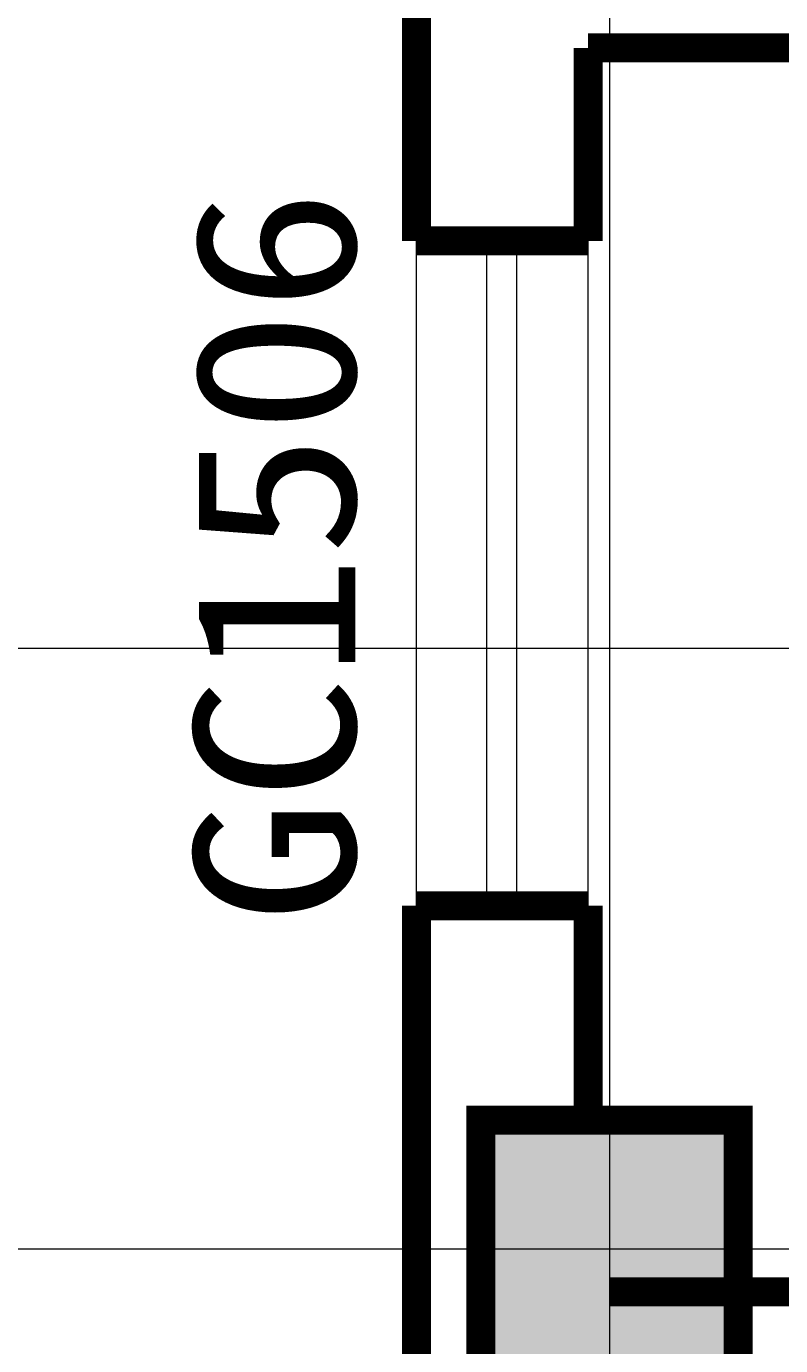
# Model space of a CAD drawing. Extents: x -307567 to 704339, y -10277 to 165507.
# Drawn here: x -74487 to -72729, y 110555 to 113630 of the extents above; entities that cross this region are included whole.
import ezdxf
from ezdxf.enums import TextEntityAlignment as Align

# ---------------------------------------------------------------- set-up
doc = ezdxf.new("R2010")
doc.units = 0
doc.header["$MEASUREMENT"] = 0
doc.layers.add('我的', color=255, linetype='CONTINUOUS', lineweight=0)
doc.styles.get("Standard").update_dxf_attribs({"font": 'txt', "height": 3})

msp = doc.modelspace()

# ---------------------------------------------------------------- linework, layer by layer
at = {"layer": '我的', "color": 0}
for p, q in [((-73128.06421, 147990.48999), (-73128.06421, 95170.08149)), ((-73578.06196, 111580.11296), (-73578.06196, 113130.10216)), ((-73414.9158, 113130.12047), (-73414.9158, 111580.13127)), ((-73344.93324, 113130.12047), (-73344.93324, 111580.13127)), ((-73178.08837, 111580.11296), (-73178.08837, 113130.10216)), ((-5920.96616, 112180.10996), (-79811.30716, 112180.10081)), ((-74920.29158, 110780.12002), (-65570.05756, 110780.12002))]:
    msp.add_line(p, q, dxfattribs=at)
at = {"layer": '我的', "color": 0, "const_width": 67.49966}
for points in [[(-73578.06196, 113680.10246), (-73578.06196, 113130.10216)], [(-73178.08837, 113580.09991), (-72278.09287, 113580.09991)], [(-73178.08837, 113580.09991), (-70803.07583, 113580.09991)], [(-73178.08837, 113580.09991), (-73178.08837, 113130.10216)], [(-73178.08837, 113130.10216), (-73578.06196, 113130.10216)], [(-73578.06196, 110780.12002), (-73578.06196, 111580.11296)], [(-73178.08837, 111580.11296), (-73578.06196, 111580.11296)], [(-73178.08837, 111080.11852), (-73178.08837, 111580.11296)], [(-73428.06271, 111080.11852), (-73428.06271, 110480.12152), (-72828.06571, 110480.12152), (-72828.06571, 111080.11852), (-73428.06271, 111080.11852), (-73428.06271, 110480.12152)], [(-73578.06196, 110380.11896), (-73578.06196, 110780.12002)], [(-73128.06421, 110680.12662), (-69343.10999, 110680.12662)]]:
    msp.add_lwpolyline(points, dxfattribs=at)
at = {"layer": '我的', "color": 0}
msp.add_solid([(-73428.06271, 111080.11852), (-72828.06571, 111080.11852), (-73428.06271, 110480.12152), (-72828.06571, 110480.12152)], dxfattribs=at)

# ---------------------------------------------------------------- texts
at = {"layer": '我的', "color": 0, "width": 0.882583}
msp.add_text('GC1506', height=374.998125, rotation=90, dxfattribs=at).set_placement((-73720.55392, 111541.11169), (-73720.55392, 113251.10681), align=Align.FIT)

doc.saveas('drawing.dxf')
